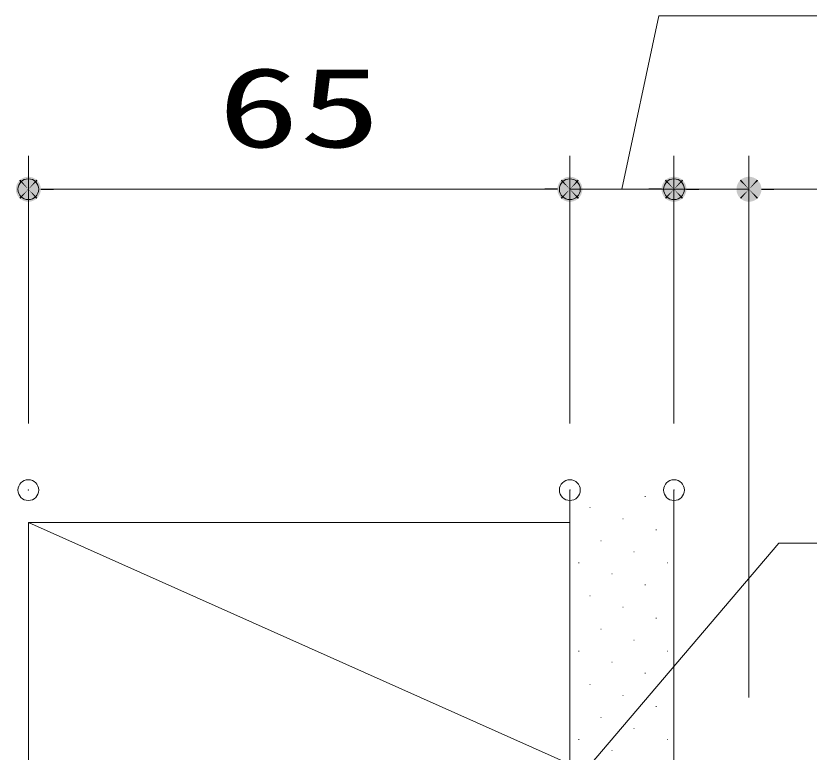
# Model space of a CAD drawing. Units: millimetres, scale not verified. Extents: x -1306 to 1306, y -607 to 607.
# Drawn here: x -10.3 to 85, y -84.7 to 3.7 of the extents above; entities that cross this region are included whole.
import ezdxf
from ezdxf.enums import TextEntityAlignment as Align

# ---------------------------------------------------------------- set-up
doc = ezdxf.new("R2010")
doc.units = ezdxf.units.MM
doc.header["$LTSCALE"] = 5
doc.header["$PDMODE"] = 32
doc.header["$PDSIZE"] = 2.5
for name, color, linetype, lineweight in [('0-1_線(黄)', 2, 'Continuous', 15), ('1-1_寸法線', 3, 'Continuous', 13), ('1-2_ハッチング', 6, 'Continuous', 9), ('1-4_DEFPOINTS', 7, 'Continuous', 5), ('1-5_0', 3, 'Continuous', 25)]:
    doc.layers.add(name, color=color, linetype=linetype, lineweight=lineweight)
doc.styles.add('ＭＳ ゴシック', font='')
doc.styles.get('ＭＳ ゴシック').set_extended_font_data('MS Gothic')

# ---------------------------------------------------------------- blocks, each defined once
blk = doc.blocks.new('_DOT')
at = {"layer": '1-5_0'}
blk.add_line((-2.5, 0), (-5, 0), dxfattribs=at)
for points in [[(0, 0), (-2.023, 1.469), (-1.822, 1.711)], [(0, 0), (-1.822, 1.711), (-1.594, 1.926)], [(0, 0), (-1.594, 1.926), (-1.34, 2.111)], [(0, 0), (-1.34, 2.111), (-1.064, 2.262)], [(0, 0), (-1.064, 2.262), (-0.773, 2.378)], [(0, 0), (-0.773, 2.378), (-0.468, 2.456)], [(0, 0), (-0.468, 2.456), (-0.157, 2.495)], [(0, 0), (-0.157, 2.495), (0.157, 2.495)], [(0, 0), (0.157, 2.495), (0.468, 2.456)], [(0, 0), (0.468, 2.456), (0.773, 2.378)], [(0, 0), (0.773, 2.378), (1.064, 2.262)], [(0, 0), (1.064, 2.262), (1.34, 2.111)], [(0, 0), (1.34, 2.111), (1.594, 1.926)], [(0, 0), (1.594, 1.926), (1.822, 1.711)], [(0, 0), (1.822, 1.711), (2.023, 1.469)], [(0, 0), (-2.5, 0), (-2.48, 0.313)], [(0, 0), (-2.48, -0.313), (-2.5, 0)], [(0, 0), (-2.48, 0.313), (-2.421, 0.622)], [(0, 0), (-2.421, -0.622), (-2.48, -0.313)], [(0, 0), (-2.421, 0.622), (-2.324, 0.92)], [(0, 0), (-2.324, -0.92), (-2.421, -0.622)], [(0, 0), (-2.324, 0.92), (-2.191, 1.204)], [(0, 0), (-2.191, -1.204), (-2.324, -0.92)], [(0, 0), (-2.191, 1.204), (-2.023, 1.469)], [(0, 0), (-2.023, -1.469), (-2.191, -1.204)], [(0, 0), (-1.822, -1.711), (-2.023, -1.469)], [(0, 0), (-1.594, -1.926), (-1.822, -1.711)], [(0, 0), (-1.34, -2.111), (-1.594, -1.926)], [(0, 0), (-1.064, -2.262), (-1.34, -2.111)], [(0, 0), (-0.773, -2.378), (-1.064, -2.262)], [(0, 0), (-0.468, -2.456), (-0.773, -2.378)], [(0, 0), (-0.157, -2.495), (-0.468, -2.456)], [(0, 0), (0.157, -2.495), (-0.157, -2.495)], [(0, 0), (2.023, 1.469), (2.191, 1.204)], [(0, 0), (2.191, 1.204), (2.324, 0.92)], [(0, 0), (2.324, 0.92), (2.421, 0.622)], [(0, 0), (2.421, 0.622), (2.48, 0.313)], [(0, 0), (2.48, 0.313), (2.5, 0)], [(0, 0), (0.468, -2.456), (0.157, -2.495)], [(0, 0), (0.773, -2.378), (0.468, -2.456)], [(0, 0), (1.064, -2.262), (0.773, -2.378)], [(0, 0), (1.34, -2.111), (1.064, -2.262)], [(0, 0), (1.594, -1.926), (1.34, -2.111)], [(0, 0), (1.822, -1.711), (1.594, -1.926)], [(0, 0), (2.023, -1.469), (1.822, -1.711)], [(0, 0), (2.191, -1.204), (2.023, -1.469)], [(0, 0), (2.324, -0.92), (2.191, -1.204)], [(0, 0), (2.421, -0.622), (2.324, -0.92)], [(0, 0), (2.48, -0.313), (2.421, -0.622)], [(0, 0), (2.5, 0), (2.48, -0.313)]]:
    blk.add_solid(points, dxfattribs=at)

msp = doc.modelspace()

# ---------------------------------------------------------------- linework, layer by layer
at = {"layer": '0-1_線(黄)'}
for p, q in [((56.237, -86.099), (56.237, -53.212)), ((68.737, -96.099), (68.737, -53.212)), ((-8.763, -86.099), (-8.763, -57.099)), ((-8.763, -57.099), (56.237, -57.099)), ((56.237, -86.099), (-8.763, -57.099))]:
    msp.add_line(p, q, dxfattribs=at)
at = {"layer": '1-1_寸法線'}
for p, q in [((-8.763, -45.212), (-8.763, -13.099)), ((56.237, -45.212), (56.237, -13.099)), ((56.237, -45.212), (56.237, -13.099)), ((68.737, -45.212), (68.737, -13.099)), ((68.737, -45.212), (68.737, -13.099)), ((77.737, -78.099), (77.737, -13.099)), ((53.237, -17.099), (-5.763, -17.099)), ((53.237, -17.099), (50.237, -17.099)), ((68.737, -17.099), (56.237, -17.099)), ((68.737, -17.099), (56.237, -17.099)), ((65.737, -17.099), (62.737, -17.099)), ((68.737, -17.099), (77.737, -17.099)), ((71.737, -17.099), (74.737, -17.099)), ((80.737, -17.099), (97.928, -17.099))]:
    msp.add_line(p, q, dxfattribs=at)
for points in [[(62.487, -17.099), (66.925, 3.714), (103.973, 3.714)], [(113.8, -59.603), (81.334, -59.603), (52.044, -93.976)]]:
    msp.add_lwpolyline(points, dxfattribs=at)
at = {"layer": '1-2_ハッチング'}
for p, q in [((65.248, -53.993), (65.298, -53.993)), ((58.619, -55.319), (58.669, -55.319)), ((62.596, -56.644), (62.646, -56.644)), ((66.574, -57.97), (66.624, -57.97)), ((59.945, -59.296), (59.995, -59.296)), ((63.922, -60.622), (63.972, -60.622)), ((57.293, -61.948), (57.343, -61.948)), ((67.9, -61.948), (67.95, -61.948)), ((61.27, -63.274), (61.32, -63.274)), ((65.248, -64.599), (65.298, -64.599)), ((58.619, -65.925), (58.669, -65.925)), ((62.596, -67.251), (62.646, -67.251)), ((66.574, -68.577), (66.624, -68.577)), ((59.945, -69.903), (59.995, -69.903)), ((63.922, -71.228), (63.972, -71.228)), ((57.293, -72.554), (57.343, -72.554)), ((67.9, -72.554), (67.95, -72.554)), ((61.27, -73.88), (61.32, -73.88)), ((65.248, -75.206), (65.298, -75.206)), ((58.619, -76.532), (58.669, -76.532)), ((62.596, -77.858), (62.646, -77.858)), ((66.574, -79.183), (66.624, -79.183)), ((59.945, -80.509), (59.995, -80.509)), ((63.922, -81.835), (63.972, -81.835)), ((57.293, -83.161), (57.343, -83.161)), ((67.9, -83.161), (67.95, -83.161)), ((61.27, -84.487), (61.32, -84.487))]:
    msp.add_line(p, q, dxfattribs=at)
at = {"layer": '1-4_DEFPOINTS'}
for p in [(-8.763, -17.099), (56.237, -17.099), (68.737, -17.099), (-8.763, -53.212), (56.237, -53.212), (68.737, -53.212)]:
    msp.add_point(p, dxfattribs=at)

# ---------------------------------------------------------------- block references
at = {"layer": '1-1_寸法線', "xscale": 0.6, "yscale": 0.6, "rotation": 180}
for p in [(-8.763, -17.099), (68.737, -17.099), (77.737, -17.099)]:
    msp.add_blockref('_DOT', p, dxfattribs=at)
at = {"layer": '1-1_寸法線', "xscale": 0.6, "yscale": 0.6}
for p in [(56.237, -17.099), (56.237, -17.099), (68.737, -17.099)]:
    msp.add_blockref('_DOT', p, dxfattribs=at)

# ---------------------------------------------------------------- texts
at = {"layer": '1-1_寸法線', "style": 'ＭＳ ゴシック', "width": 1.5}
msp.add_text('65', height=9.604, dxfattribs=at).set_placement((13.975, -14.95), align=Align.BOTTOM_LEFT)

doc.saveas('drawing.dxf')
